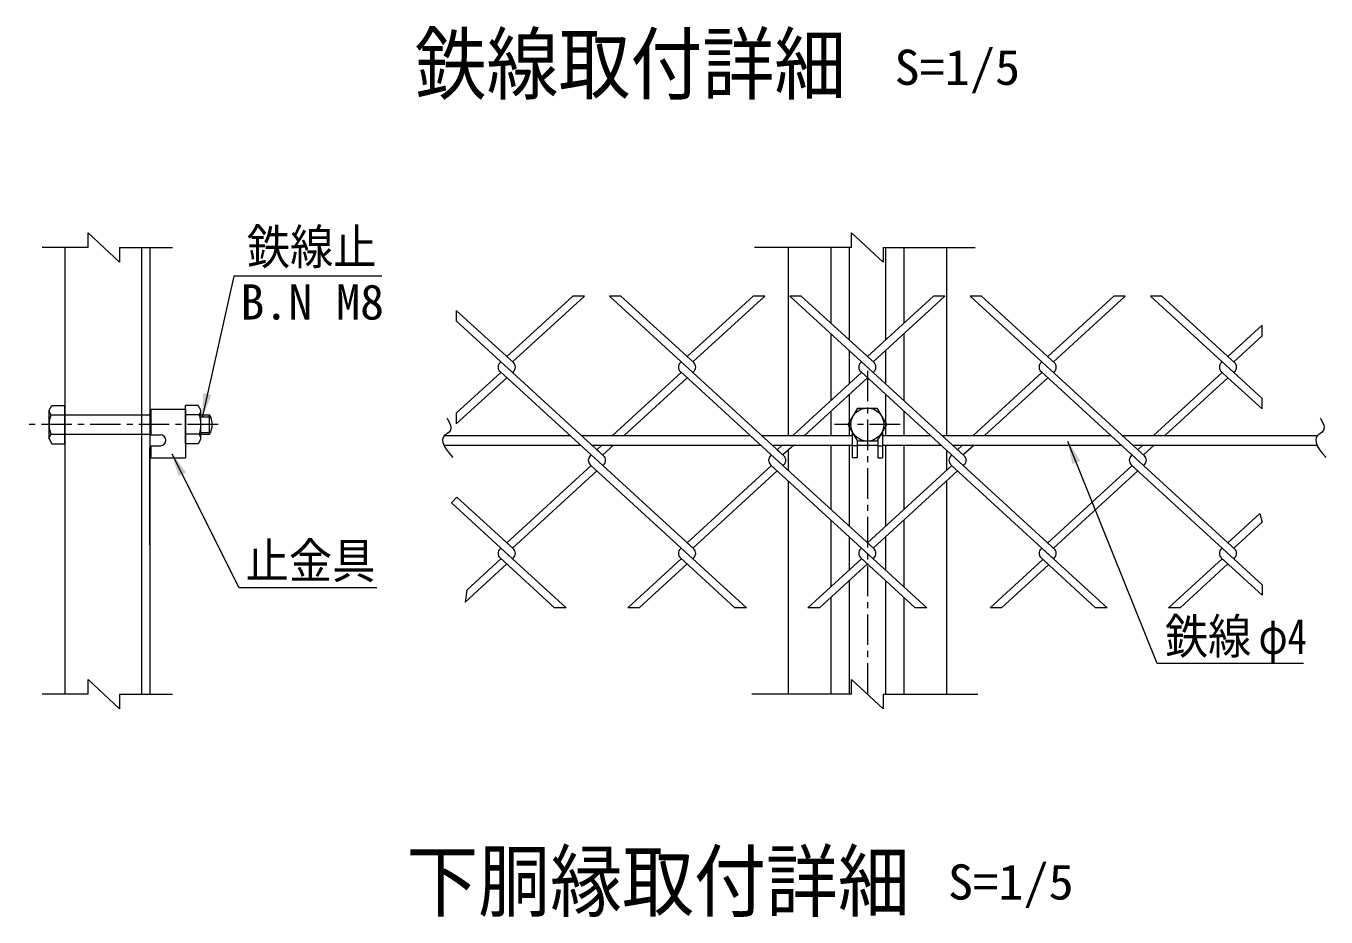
# Model space of a CAD drawing. Units: millimetres, scale not verified, with parts at other scales. Extents: x -4455 to 4455, y -3150 to 3150.
# Drawn here: x 1143 to 2744, y 260 to 1357 of the extents above; entities that cross this region are included whole.
import ezdxf
from ezdxf.enums import TextEntityAlignment as Align

# ---------------------------------------------------------------- set-up
doc = ezdxf.new("R2010")
doc.units = ezdxf.units.MM
doc.header["$LTSCALE"] = 30
doc.linetypes.add('DASHED', pattern=[7.5, 6, -1.5])
doc.linetypes.add('USER1', pattern=[2, 1.25, -0.25, 0.25, -0.25])
doc.layers.add('0-0_7詳細', color=7, linetype='Continuous', lineweight=18)
doc.styles.add('ＭＳ ゴシック', font='')
doc.styles.get('ＭＳ ゴシック').set_extended_font_data('MS Gothic')

msp = doc.modelspace()

# ---------------------------------------------------------------- linework, layer by layer
at = {"layer": '0-0_7詳細', "color": 4}
for p, q in [((1257.89, 1066.58), (1219.12, 1102.58)), ((1219.12, 1084.58), (1219.12, 1102.58)), ((2198.16, 1066.58), (2159.39, 1102.58)), ((2159.39, 1084.58), (2159.39, 1102.58)), ((1219.12, 1084.58), (1162.55, 1084.58)), ((1257.89, 1084.58), (1323.16, 1084.58)), ((1257.89, 1084.58), (1257.89, 1066.58)), ((2159.39, 1084.58), (2039.81, 1084.58)), ((2198.16, 1084.58), (2311.33, 1084.58)), ((2198.16, 1084.58), (2198.16, 1066.58)), ((1219.12, 534.27), (1219.12, 552.27)), ((1257.89, 516.27), (1219.12, 552.27)), ((2159.39, 534.27), (2159.39, 552.27)), ((2198.16, 516.27), (2159.39, 552.27)), ((1219.12, 534.27), (1162.55, 534.27)), ((1257.89, 534.27), (1323.16, 534.27)), ((1257.89, 534.27), (1257.89, 516.27)), ((2159.39, 534.27), (2036.57, 534.27)), ((2198.16, 534.27), (2314.98, 534.27)), ((2198.16, 534.27), (2198.16, 516.27))]:
    msp.add_line(p, q, dxfattribs=at)
at = {"layer": '0-0_7詳細', "lineweight": 9}
for p, q in [((1190.32, 1084.58), (1190.32, 534.27)), ((1284.82, 1084.58), (1284.82, 534.27)), ((1295.32, 1084.58), (1295.32, 534.27)), ((2081.27, 1084.58), (2081.27, 853.03)), ((2133.77, 1084.58), (2133.77, 991.42)), ((2156.27, 1084.58), (2156.27, 970.8)), ((2201.27, 1084.58), (2201.27, 970.8)), ((2223.77, 1084.58), (2223.77, 991.42)), ((2276.27, 1084.58), (2276.27, 853.03)), ((2133.77, 978.4), (2133.77, 895.93)), ((2223.77, 978.4), (2223.77, 895.93)), ((2156.27, 957.78), (2156.27, 916.55)), ((2186.95, 942.7), (2178.77, 950.19)), ((2201.27, 957.78), (2201.27, 916.55)), ((2178.77, 924.15), (2101.16, 853.03)), ((2156.27, 903.53), (2156.27, 853.03)), ((2201.27, 903.53), (2201.27, 853.03)), ((1171.12, 884.14), (1174.44, 889.9)), ((1171.12, 848.62), (1171.12, 884.14)), ((1174.44, 889.9), (1190.32, 889.9)), ((1190.32, 842.86), (1190.32, 889.9)), ((1296.34, 885.34), (1296.34, 853.84)), ((1296.34, 885.34), (1338.94, 885.34)), ((1338.94, 842.86), (1338.94, 889.9)), ((1338.94, 885.34), (1338.94, 825.34)), ((1358.14, 848.62), (1358.14, 884.14)), ((2133.77, 882.91), (2133.77, 853.03)), ((2223.77, 882.91), (2223.77, 853.03)), ((1173.18, 878.38), (1190.32, 878.38)), ((1356.08, 878.38), (1338.94, 878.38)), ((1358.14, 878.38), (1368.8, 878.38)), ((1368.8, 854.38), (1368.8, 878.38)), ((1171.12, 848.62), (1174.44, 842.86)), ((1173.18, 854.38), (1190.32, 854.38)), ((1296.34, 853.84), (1308.19, 853.84)), ((1356.08, 854.38), (1338.94, 854.38)), ((1358.14, 848.62), (1354.81, 842.86)), ((1358.14, 854.38), (1368.8, 854.38)), ((1657.94, 853.03), (1812.33, 853.03)), ((1826.54, 853.03), (2034.36, 853.03)), ((2048.57, 853.03), (2160.02, 853.03)), ((2160.02, 858.12), (2160.02, 825.34)), ((2162.49, 853.84), (2160.02, 853.84)), ((2195.05, 853.84), (2197.52, 853.84)), ((2197.52, 858.12), (2197.52, 825.34)), ((2197.52, 853.03), (2256.39, 853.03)), ((2270.59, 853.03), (2478.41, 853.03)), ((2492.62, 853.03), (2733.18, 853.03)), ((1174.44, 842.86), (1190.32, 842.86)), ((1295.32, 718.03), (1295.32, 838.03)), ((1296.34, 840.34), (1308.19, 840.34)), ((1296.34, 840.34), (1296.34, 825.34)), ((1354.81, 842.86), (1338.94, 842.86)), ((1657.21, 841.03), (1825.42, 841.03)), ((1839.63, 841.03), (2047.45, 841.03)), ((2061.66, 841.03), (2160.02, 841.03)), ((2081.27, 834.8), (2081.27, 810.04)), ((2133.77, 841.03), (2133.77, 761.93)), ((2156.27, 841.03), (2156.27, 741.31)), ((2166.02, 840.34), (2160.02, 840.34)), ((2166.02, 841.03), (2191.52, 841.03)), ((2191.52, 847.73), (2191.52, 825.34)), ((2191.52, 840.34), (2197.52, 840.34)), ((2197.52, 841.03), (2269.48, 841.03)), ((2201.27, 841.03), (2201.27, 741.31)), ((2223.77, 841.03), (2223.77, 761.93)), ((2276.27, 834.8), (2276.27, 810.04)), ((2283.69, 841.03), (2491.51, 841.03)), ((2505.72, 841.03), (2732.46, 841.03)), ((1296.34, 825.34), (1338.94, 825.34)), ((2191.52, 825.34), (2197.52, 825.34)), ((2081.27, 797.02), (2081.27, 534.27)), ((2276.27, 797.02), (2276.27, 534.27)), ((2133.77, 748.91), (2133.77, 666.44)), ((2223.77, 748.91), (2223.77, 666.44)), ((2156.27, 728.29), (2156.27, 687.06)), ((2201.27, 728.29), (2201.27, 687.06)), ((2156.27, 674.04), (2156.27, 534.27)), ((2201.27, 674.04), (2201.27, 534.27)), ((2133.77, 653.42), (2133.77, 534.27)), ((2223.77, 653.42), (2223.77, 534.27))]:
    msp.add_line(p, q, dxfattribs=at)
at = {"layer": '0-0_7詳細', "color": 3}
for p, q in [((1816.08, 1024.75), (1734.72, 950.19)), ((1830.29, 1024.75), (1741.82, 943.68)), ((1830.29, 1024.75), (1816.08, 1024.75)), ((1963.85, 930.66), (1861.17, 1024.75)), ((1875.38, 1024.75), (1861.17, 1024.75)), ((1964.92, 942.7), (1875.38, 1024.75)), ((2038.11, 1024.75), (1956.74, 950.19)), ((2052.32, 1024.75), (1963.85, 943.68)), ((2052.32, 1024.75), (2038.11, 1024.75)), ((2185.88, 930.66), (2083.2, 1024.75)), ((2097.41, 1024.75), (2083.2, 1024.75)), ((2186.95, 942.7), (2097.41, 1024.75)), ((2260.14, 1024.75), (2178.77, 950.19)), ((2274.35, 1024.75), (2185.88, 943.68)), ((2274.35, 1024.75), (2260.14, 1024.75)), ((2408.98, 929.67), (2305.22, 1024.75)), ((2319.43, 1024.75), (2305.22, 1024.75)), ((2410.05, 941.71), (2319.43, 1024.75)), ((2482.17, 1024.75), (2400.8, 950.19)), ((2496.38, 1024.75), (2407.91, 943.68)), ((2496.38, 1024.75), (2482.17, 1024.75)), ((2629.93, 930.66), (2527.25, 1024.75)), ((2541.46, 1024.75), (2527.25, 1024.75)), ((2632.08, 941.71), (2541.46, 1024.75)), ((1742.89, 942.7), (1672.6, 1007.1)), ((1672.6, 1007.1), (1672.6, 994.08)), ((1741.82, 930.66), (1672.6, 994.08)), ((2664.86, 988.7), (2622.83, 950.19)), ((2664.86, 975.68), (2664.86, 988.7)), ((2664.86, 975.68), (2629.93, 943.68)), ((1727.61, 930.66), (1672.6, 880.25)), ((1727.61, 943.68), (1726.54, 942.7)), ((1727.61, 943.68), (1726.54, 942.7)), ((1852.84, 815.91), (1726.54, 931.64)), ((1741.82, 930.66), (1743.26, 931.97)), ((1742.89, 931.64), (1741.82, 930.66)), ((1853.91, 827.95), (1741.82, 930.66)), ((1949.64, 930.66), (1864.92, 853.03)), ((1949.64, 943.68), (1948.57, 942.7)), ((1949.64, 943.68), (1948.57, 942.7)), ((1949.64, 943.68), (1948.57, 942.7)), ((1949.64, 943.68), (1948.57, 942.7)), ((2074.86, 815.91), (1948.57, 931.64)), ((1964.92, 931.64), (1963.85, 930.66)), ((2075.93, 827.95), (1963.85, 930.66)), ((2171.67, 930.66), (2086.95, 853.03)), ((2171.67, 943.68), (2170.6, 942.7)), ((2171.67, 943.68), (2170.6, 942.7)), ((2296.89, 815.91), (2170.6, 931.64)), ((2186.95, 931.64), (2185.88, 930.66)), ((2297.96, 827.95), (2185.88, 930.66)), ((2393.7, 930.66), (2308.98, 853.03)), ((2518.92, 815.91), (2392.62, 931.64)), ((2393.7, 943.68), (2392.63, 942.7)), ((2393.7, 943.68), (2392.63, 942.7)), ((2408.98, 931.64), (2407.91, 930.66)), ((2521.06, 826.97), (2408.98, 929.67)), ((2615.72, 930.66), (2531.01, 853.03)), ((2615.72, 943.68), (2614.65, 942.7)), ((2615.72, 943.68), (2614.65, 942.7)), ((2622.83, 924.15), (2614.65, 931.64)), ((2631.37, 931.97), (2629.93, 930.66)), ((2631.37, 931.97), (2629.93, 930.66)), ((2631, 931.64), (2629.93, 930.66)), ((2631, 931.64), (2629.93, 930.66)), ((2664.86, 898.65), (2629.93, 930.66)), ((1734.72, 924.15), (1672.6, 867.23)), ((1956.74, 924.15), (1879.13, 853.03)), ((2400.8, 924.15), (2323.19, 853.03)), ((2622.83, 924.15), (2545.22, 853.03)), ((2664.86, 885.63), (2622.83, 924.15)), ((2664.86, 885.63), (2664.86, 898.65)), ((1672.6, 880.25), (1672.6, 867.23)), ((1851.83, 841.03), (1845.73, 835.44)), ((1853.91, 827.95), (1845.73, 835.44)), ((1866.04, 841.03), (1852.84, 828.93)), ((2073.85, 841.03), (2067.76, 835.44)), ((2075.93, 827.95), (2067.76, 835.44)), ((2088.06, 841.03), (2074.86, 828.93)), ((2295.88, 841.03), (2289.79, 835.44)), ((2310.09, 841.03), (2296.89, 828.93)), ((2517.91, 841.03), (2511.81, 835.44)), ((2532.12, 841.03), (2518.92, 828.93)), ((1963.85, 701.16), (1837.55, 816.89)), ((1838.63, 828.93), (1837.56, 827.95)), ((1838.63, 828.93), (1837.56, 827.95)), ((1852.84, 815.91), (1854.27, 817.23)), ((1853.91, 816.89), (1852.84, 815.91)), ((2060.65, 828.93), (2059.58, 827.95)), ((2060.65, 828.93), (2059.58, 827.95)), ((2185.88, 701.16), (2059.58, 816.89)), ((2075.93, 816.89), (2074.86, 815.91)), ((2282.68, 828.93), (2281.61, 827.95)), ((2282.68, 828.93), (2281.61, 827.95)), ((2408.98, 700.18), (2281.61, 816.89)), ((2297.96, 816.89), (2296.89, 815.91)), ((2504.71, 828.93), (2503.64, 827.95)), ((2504.71, 828.93), (2503.64, 827.95)), ((2631, 700.18), (2503.64, 816.89)), ((2511.81, 809.4), (2503.64, 816.89)), ((2520.36, 817.23), (2518.92, 815.91)), ((2519.99, 816.89), (2518.92, 815.91)), ((2519.99, 816.89), (2518.92, 815.91)), ((1838.63, 815.91), (1734.72, 720.69)), ((1845.73, 809.4), (1741.82, 714.18)), ((1964.92, 713.2), (1852.84, 815.91)), ((2060.65, 815.91), (1956.74, 720.69)), ((2067.76, 809.4), (1963.85, 714.18)), ((2186.95, 713.2), (2074.86, 815.91)), ((2282.68, 815.91), (2178.77, 720.69)), ((2289.79, 809.4), (2185.88, 714.18)), ((2410.05, 712.22), (2296.89, 815.91)), ((2504.71, 815.91), (2400.8, 720.69)), ((2511.81, 809.4), (2407.91, 714.18)), ((2632.08, 712.22), (2518.92, 815.91)), ((1673.37, 776.91), (1666.84, 769.87)), ((1741.82, 701.16), (1666.84, 769.87)), ((1742.89, 713.2), (1673.37, 776.91)), ((2662.11, 756.69), (2622.83, 720.69)), ((2662.11, 756.69), (2664.86, 746.19)), ((2664.86, 746.19), (2629.93, 714.18)), ((1742.89, 713.2), (1734.72, 720.69)), ((1964.92, 713.2), (1956.74, 720.69)), ((1727.61, 714.18), (1726.54, 713.2)), ((1727.61, 714.18), (1726.54, 713.2)), ((1807.84, 640.66), (1727.61, 714.18)), ((1949.64, 714.18), (1948.57, 713.2)), ((1949.64, 714.18), (1948.57, 713.2)), ((2029.87, 640.66), (1949.64, 714.18)), ((2171.67, 714.18), (2170.6, 713.2)), ((2171.67, 714.18), (2170.6, 713.2)), ((2251.9, 640.66), (2171.67, 714.18)), ((2393.7, 714.18), (2392.63, 713.2)), ((2393.7, 714.18), (2392.63, 713.2)), ((2473.93, 640.66), (2393.7, 714.18)), ((2615.72, 714.18), (2614.65, 713.2)), ((2615.72, 714.18), (2614.65, 713.2)), ((2665.04, 669), (2615.72, 714.18)), ((1734.72, 694.65), (1683.36, 647.6)), ((1727.61, 701.16), (1685.4, 662.48)), ((1793.63, 640.66), (1726.54, 702.14)), ((1742.89, 702.14), (1741.82, 701.16)), ((1949.64, 701.16), (1883.62, 640.66)), ((2015.66, 640.66), (1948.57, 702.14)), ((1964.92, 702.14), (1963.85, 701.16)), ((2171.67, 701.16), (2105.64, 640.66)), ((2237.69, 640.66), (2170.6, 702.14)), ((2186.95, 702.14), (2185.88, 701.16)), ((2394.77, 700.18), (2329.81, 640.66)), ((2401.87, 693.67), (2344.02, 640.66)), ((2459.72, 640.66), (2392.63, 702.14)), ((2400.8, 694.65), (2392.63, 702.14)), ((2408.98, 702.14), (2407.91, 701.16)), ((2408.98, 702.14), (2407.91, 701.16)), ((2615.72, 701.16), (2549.7, 640.66)), ((2622.83, 694.65), (2563.91, 640.66)), ((2622.83, 694.65), (2614.65, 702.14)), ((2664.82, 656.18), (2614.65, 702.14)), ((2631, 702.14), (2629.93, 701.16)), ((2631, 702.14), (2629.93, 701.16)), ((1685.4, 662.48), (1683.36, 647.6)), ((2665.04, 669), (2664.82, 656.18)), ((1807.84, 640.66), (1793.63, 640.66)), ((2029.87, 640.66), (2015.66, 640.66)), ((2251.9, 640.66), (2237.69, 640.66)), ((2344.02, 640.66), (2329.81, 640.66)), ((2473.93, 640.66), (2459.72, 640.66)), ((2563.91, 640.66), (2549.7, 640.66))]:
    msp.add_line(p, q, dxfattribs=at)
at = {"layer": '0-0_7詳細', "color": 1, "linetype": 'USER1'}
for p, q in [((2178.77, 932.53), (2178.77, 534.27)), ((1379.19, 866.38), (1142.7, 866.38)), ((2219.07, 866.38), (2138.42, 866.38))]:
    msp.add_line(p, q, dxfattribs=at)
at = {"layer": '0-0_7詳細', "color": 3, "linetype": 'DASHED'}
for p, q in [((1190.32, 878.38), (1296.34, 878.38)), ((1190.32, 854.38), (1296.34, 854.38))]:
    msp.add_line(p, q, dxfattribs=at)
at = {"layer": '0-0_7詳細', "color": 1}
for p, q in [((1358.14, 875.98), (1370.01, 875.98)), ((1358.14, 856.78), (1370.01, 856.78))]:
    msp.add_line(p, q, dxfattribs=at)
at = {"layer": '0-0_7詳細', "lineweight": 9}
for points in [[(1580.99, 1049.24), (1398.64, 1049.24), (1359.99, 876.74)], [(1358.14, 884.14), (1354.81, 889.9), (1338.94, 889.9)], [(2166.02, 847.73), (2166.02, 825.34), (2160.02, 825.34)], [(2715.78, 571.91), (2535.71, 571.91), (2425.78, 845.57)], [(1574.58, 665.19), (1405.16, 665.19), (1322.65, 830.04)]]:
    msp.add_lwpolyline(points, dxfattribs=at)
at = {"layer": '0-0_7詳細', "color": 3}
msp.add_lwpolyline([(2155.25, 866.38), (2167.01, 886.75), (2190.53, 886.75), (2202.29, 866.38), (2190.53, 846.01), (2167.01, 846.01)], close=True, dxfattribs=at)
at = {"layer": '0-0_7詳細', "color": 4}
for points in [[(1661.01, 874.12), (1661.33, 873.73), (1663.99, 869.53), (1665.55, 865.77), (1666.02, 862.46), (1665.4, 859.58), (1663.68, 857.15), (1660.86, 855.16), (1658.03, 853.16), (1656.28, 850.67), (1655.6, 847.72), (1655.99, 844.29), (1657.46, 840.38), (1660, 836), (1663.61, 831.14), (1668.3, 825.8)], [(2736.26, 874.12), (2736.57, 873.73), (2739.23, 869.53), (2740.8, 865.77), (2741.27, 862.46), (2740.64, 859.58), (2738.92, 857.15), (2736.1, 855.16), (2733.28, 853.16), (2731.52, 850.67), (2730.84, 847.72), (2731.23, 844.29), (2732.7, 840.38), (2735.24, 836), (2738.85, 831.14), (2743.54, 825.8)]]:
    msp.add_lwpolyline(points, dxfattribs=at)
at = {"layer": '0-0_7詳細', "color": 3}
for points in [[(1956.74, 694.65), (1897.83, 640.66), (1883.62, 640.66)], [(2178.77, 694.65), (2119.85, 640.66), (2105.64, 640.66)]]:
    msp.add_lwpolyline(points, dxfattribs=at)
msp.add_circle((2178.77, 866.38), 20.4, dxfattribs=at)
for centre, start, end in [((1731.61, 937.17), 132.5, 227.5), ((1737.82, 937.17), 312.5, 47.5), ((1953.64, 937.17), 132.5, 227.5), ((1959.85, 937.17), 312.5, 47.5), ((2175.66, 937.17), 132.5, 227.5), ((2181.88, 937.17), 312.5, 47.5), ((2397.69, 937.17), 132.5, 227.5), ((2403.91, 937.17), 312.5, 47.5), ((2619.72, 937.17), 132.5, 227.5), ((2625.94, 937.17), 312.5, 47.5), ((1842.62, 822.42), 132.5, 227.5), ((1848.84, 822.42), 312.5, 47.5), ((2064.65, 822.42), 132.5, 227.5), ((2070.87, 822.42), 312.5, 47.5), ((2286.68, 822.42), 132.5, 227.5), ((2292.9, 822.42), 312.5, 47.5), ((2508.71, 822.42), 132.5, 227.5), ((2514.92, 822.42), 312.5, 47.5), ((1731.61, 707.67), 132.5, 227.5), ((1737.82, 707.67), 312.5, 47.5), ((1953.64, 707.67), 132.5, 227.5), ((1959.85, 707.67), 312.5, 47.5), ((2175.66, 707.67), 132.5, 227.5), ((2181.88, 707.67), 312.5, 47.5), ((2397.69, 707.67), 132.5, 227.5), ((2403.91, 707.67), 312.5, 47.5), ((2619.72, 707.67), 132.5, 227.5), ((2625.94, 707.67), 312.5, 47.5)]:
    msp.add_arc(centre, 7.5, start, end, dxfattribs=at)
at = {"layer": '0-0_7詳細', "lineweight": 9}
for centre, radius, start, end in [((1180.2, 884.14), 9.09, 180, 219.3382), ((1349.05, 884.14), 9.09, 320.6618, 0), ((1207.12, 866.38), 36, 160.52878, 199.47122), ((1322.14, 866.38), 36, 340.52878, 19.47122), ((1348.01, 866.38), 24, 330, 30), ((1180.2, 848.62), 9.09, 140.6618, 180), ((1308.19, 847.09), 6.75, 270, 90), ((1349.05, 848.62), 9.09, 0, 39.3382)]:
    msp.add_arc(centre, radius, start, end, dxfattribs=at)
at = {"layer": '0-0_7詳細'}
for points in [[(1359.55, 874.79), (1361.03, 905.2), (1371.19, 902.92)], [(2425.04, 847.42), (2441.05, 821.53), (2431.38, 817.64)], [(1321.76, 831.83), (1339.84, 807.33), (1330.52, 802.67)]]:
    msp.add_solid(points, dxfattribs=at)

# ---------------------------------------------------------------- texts
at = {"layer": '0-0_7詳細', "style": 'ＭＳ ゴシック', "width": 0.9}
for s, p in [('鉄線取付詳細', (1621.31, 1252.97)), ('下胴縁取付詳細', (1611.02, 246.12))]:
    msp.add_text(s, height=72.14, dxfattribs=at).set_placement(p, align=Align.BOTTOM_LEFT)
at = {"layer": '0-0_7詳細', "color": 3, "style": 'ＭＳ ゴシック'}
for s, width, p in [('S=1/5', 1.05, (2212.18, 1271.95)), ('鉄線止', 0.9, (1414.72, 1050.69)), ('止金具', 0.9, (1413.2, 663.9)), ('鉄線', 0.9, (2545.17, 570.89)), ('φ4', 0.8, (2660.47, 570.89)), ('S=1/5', 1.05, (2278.11, 268.21))]:
    msp.add_text(s, height=43.33, dxfattribs=dict(at, width=width)).set_placement(p, align=Align.BOTTOM_LEFT)
msp.add_text('B.N M8', height=43.33, dxfattribs=at).set_placement((1406.73, 982.83), align=Align.BOTTOM_LEFT)

doc.saveas('drawing.dxf')
